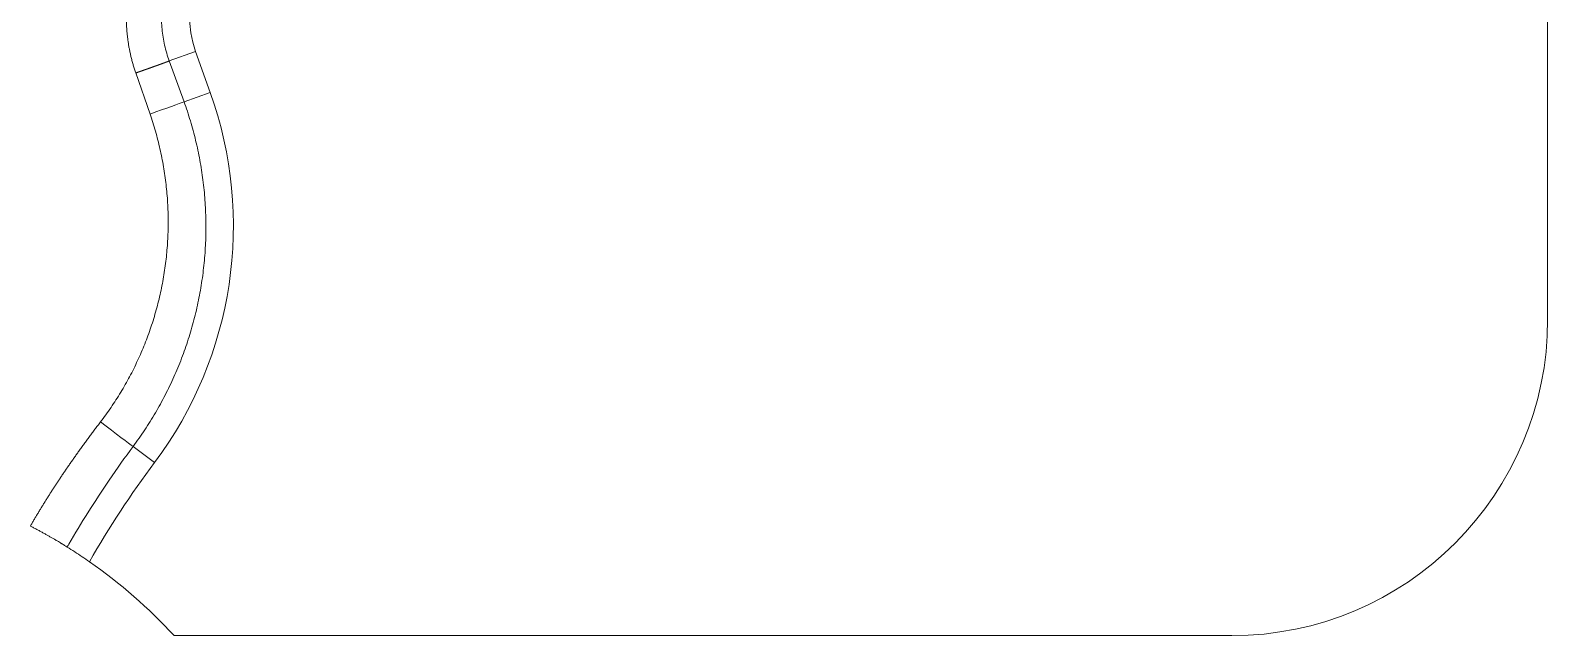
# Model space of a CAD drawing. Header units: millimetres. Extents: x 588 to 2025, y -315 to 707.
# Drawn here: x 961.3 to 1134.3, y 394.3 to 463.2 of the extents above; entities that cross this region are included whole.
import ezdxf

# ---------------------------------------------------------------- set-up
doc = ezdxf.new("R2010")
doc.units = ezdxf.units.MM
doc.layers.add('core', color=7, linetype='Continuous', lineweight=20)

msp = doc.modelspace()

# ---------------------------------------------------------------- linework, layer by layer
at = {"layer": 'core', "lineweight": 18}
for p, q in [((1134.271, 430.262), (1134.271, 544.2)), ((981.806, 456.153), (980.135, 460.811)), ((977.683, 394.262), (1098.271, 394.262))]:
    msp.add_line(p, q, dxfattribs=at)
at = {"layer": 'core', "lineweight": 13}
for p, q in [((980.135, 460.811), (977.138, 459.736)), ((978.821, 455.082), (977.138, 459.736)), ((974.939, 453.69), (973.316, 458.366)), ((981.806, 456.153), (978.821, 455.082)), ((975.467, 413.988), (973.015, 415.824))]:
    msp.add_line(p, q, dxfattribs=at)
at = {"layer": 'core', "lineweight": 18}
for centre, radius, start, end in [((991.431, 464.863), 12, 117.73, 199.73), ((939.448, 440.962), 45, 323.17135, 19.73), ((1098.271, 430.262), 36, 270, 0), ((1064.943, 346.981), 111.784, 143.17135, 150.10983), ((934.271, 354.262), 59.03, 42.65806, 55.12064)]:
    msp.add_arc(centre, radius, start, end, dxfattribs=at)
at = {"layer": 'core', "lineweight": 13}
for centre, major_axis, ratio, start_param, end_param in [((974.92, 453.745), (-4.033, -1.399), 0.0135329, 1.5707964, 2.8799337), ((969.335, 418.664), (-3.821, 2.926), 0.0140258, 1.5707963, 2.8799442)]:
    msp.add_ellipse(centre, major_axis=major_axis, ratio=ratio, start_param=start_param, end_param=end_param, dxfattribs=at)
for points, degree, knots in [([(973.316, 458.366), (972.727, 460.062), (972.459, 461.811), (972.195, 463.528), (972.251, 465.24)], 2, [0, 0, 0, 0.5, 0.5, 1, 1, 1]), ([(977.138, 459.736), (977.135, 459.735), (977.13, 459.733), (977.122, 459.73), (977.114, 459.727), (977.106, 459.724), (977.098, 459.72), (977.089, 459.717), (977.08, 459.714), (977.071, 459.71), (977.062, 459.706), (977.052, 459.703), (977.043, 459.699), (977.033, 459.695), (977.023, 459.691), (977.013, 459.687), (977.002, 459.683), (976.991, 459.679), (976.981, 459.675), (976.97, 459.671), (976.958, 459.667), (976.947, 459.662), (976.935, 459.658), (976.923, 459.653), (976.911, 459.649), (976.899, 459.644), (976.886, 459.639), (976.874, 459.635), (976.861, 459.63), (976.848, 459.625), (976.835, 459.62), (976.821, 459.615), (976.808, 459.61), (976.794, 459.604), (976.78, 459.599), (976.766, 459.594), (976.751, 459.589), (976.737, 459.583), (976.722, 459.578), (976.707, 459.572), (976.692, 459.566), (976.676, 459.561), (976.661, 459.555), (976.645, 459.549), (976.629, 459.543), (976.613, 459.537), (976.597, 459.531), (976.581, 459.525), (976.564, 459.519), (976.547, 459.513), (976.53, 459.507), (976.513, 459.5), (976.496, 459.494), (976.478, 459.488), (976.461, 459.481), (976.443, 459.475), (976.425, 459.468), (976.407, 459.461), (976.388, 459.455), (976.37, 459.448), (976.351, 459.441), (976.332, 459.434), (976.313, 459.427), (976.294, 459.42), (976.275, 459.413), (976.255, 459.406), (976.235, 459.399), (976.216, 459.392), (976.196, 459.385), (976.175, 459.377), (976.155, 459.37), (976.135, 459.363), (976.114, 459.355), (976.093, 459.348), (976.072, 459.34), (976.051, 459.332), (976.03, 459.325), (976.009, 459.317), (975.987, 459.309), (975.965, 459.301), (975.944, 459.294), (975.922, 459.286), (975.9, 459.278), (975.877, 459.27), (975.855, 459.262), (975.832, 459.254), (975.81, 459.245), (975.787, 459.237), (975.764, 459.229), (975.741, 459.221), (975.718, 459.212), (975.694, 459.204), (975.671, 459.196), (975.647, 459.187), (975.624, 459.179), (975.6, 459.17), (975.576, 459.162), (975.552, 459.153), (975.527, 459.144), (975.503, 459.136), (975.479, 459.127), (975.454, 459.118), (975.429, 459.109), (975.404, 459.1), (975.379, 459.091), (975.354, 459.083), (975.329, 459.074), (975.304, 459.065), (975.279, 459.056), (975.253, 459.046), (975.227, 459.037), (975.202, 459.028), (975.176, 459.019), (975.15, 459.01), (975.124, 459.001), (975.098, 458.991), (975.072, 458.982), (975.045, 458.973), (975.019, 458.963), (974.992, 458.954), (974.966, 458.945), (974.939, 458.935), (974.912, 458.926), (974.886, 458.916), (974.859, 458.907), (974.832, 458.897), (974.804, 458.887), (974.777, 458.878), (974.75, 458.868), (974.723, 458.858), (974.695, 458.849), (974.668, 458.839), (974.64, 458.829), (974.612, 458.82), (974.585, 458.81), (974.557, 458.8), (974.529, 458.79), (974.501, 458.78), (974.473, 458.771), (974.445, 458.761), (974.417, 458.751), (974.389, 458.741), (974.36, 458.731), (974.332, 458.721), (974.304, 458.711), (974.275, 458.701), (974.247, 458.691), (974.218, 458.681), (974.19, 458.671), (974.161, 458.661), (974.132, 458.651), (974.104, 458.641), (974.075, 458.631), (974.046, 458.621), (974.017, 458.61), (973.988, 458.6), (973.959, 458.59), (973.93, 458.58), (973.901, 458.57), (973.872, 458.56), (973.843, 458.55), (973.814, 458.539), (973.785, 458.529), (973.756, 458.519), (973.727, 458.509), (973.697, 458.499), (973.668, 458.489), (973.639, 458.478), (973.61, 458.468), (973.58, 458.458), (973.551, 458.448), (973.522, 458.437), (973.493, 458.427), (973.463, 458.417), (973.434, 458.407), (973.405, 458.397), (973.375, 458.386), (973.346, 458.376), (973.326, 458.369), (973.316, 458.366)], 3, [0, 0, 0, 0, 0.0056497, 0.0112995, 0.0169492, 0.0225989, 0.0282486, 0.0338984, 0.0395481, 0.0451978, 0.0508475, 0.0564972, 0.062147, 0.0677967, 0.0734464, 0.0790961, 0.0847459, 0.0903956, 0.0960453, 0.101695, 0.1073447, 0.1129945, 0.1186442, 0.1242939, 0.1299436, 0.1355933, 0.1412431, 0.1468928, 0.1525425, 0.1581922, 0.1638419, 0.1694917, 0.1751414, 0.1807911, 0.1864408, 0.1920905, 0.1977402, 0.20339, 0.2090397, 0.2146894, 0.2203391, 0.2259888, 0.2316385, 0.2372882, 0.242938, 0.2485877, 0.2542374, 0.2598871, 0.2655368, 0.2711865, 0.2768362, 0.282486, 0.2881357, 0.2937854, 0.2994351, 0.3050848, 0.3107345, 0.3163842, 0.322034, 0.3276837, 0.3333334, 0.3389831, 0.3446328, 0.3502825, 0.3559322, 0.3615819, 0.3672317, 0.3728814, 0.3785311, 0.3841808, 0.3898305, 0.3954802, 0.4011299, 0.4067796, 0.4124294, 0.4180791, 0.4237288, 0.4293785, 0.4350282, 0.4406779, 0.4463276, 0.4519773, 0.457627, 0.4632768, 0.4689265, 0.4745762, 0.4802259, 0.4858756, 0.4915253, 0.497175, 0.5028247, 0.5084745, 0.5141242, 0.5197739, 0.5254236, 0.5310733, 0.536723, 0.5423727, 0.5480224, 0.5536722, 0.5593219, 0.5649716, 0.5706213, 0.576271, 0.5819207, 0.5875704, 0.5932201, 0.5988699, 0.6045196, 0.6101693, 0.615819, 0.6214687, 0.6271184, 0.6327681, 0.6384178, 0.6440676, 0.6497173, 0.655367, 0.6610167, 0.6666664, 0.6723161, 0.6779658, 0.6836156, 0.6892653, 0.694915, 0.7005647, 0.7062144, 0.7118641, 0.7175139, 0.7231636, 0.7288133, 0.734463, 0.7401127, 0.7457624, 0.7514122, 0.7570619, 0.7627116, 0.7683613, 0.774011, 0.7796607, 0.7853105, 0.7909602, 0.7966099, 0.8022596, 0.8079093, 0.8135591, 0.8192088, 0.8248585, 0.8305082, 0.8361579, 0.8418077, 0.8474574, 0.8531071, 0.8587568, 0.8644066, 0.8700563, 0.875706, 0.8813557, 0.8870054, 0.8926552, 0.8983049, 0.9039546, 0.9096043, 0.9152541, 0.9209038, 0.9265535, 0.9322033, 0.937853, 0.9435027, 0.9491524, 0.9548022, 0.9604519, 0.9661016, 0.9717513, 0.9774011, 0.9830508, 0.9887005, 0.9943503, 1, 1, 1, 1]), ([(969.294, 418.611), (969.708, 419.152), (970.507, 420.255), (971.614, 421.976), (972.626, 423.756), (973.539, 425.59), (974.352, 427.472), (975.061, 429.398), (975.664, 431.361), (976.159, 433.355), (976.545, 435.375), (976.819, 437.415), (976.981, 439.468), (977.03, 441.528), (976.966, 443.59), (976.788, 445.646), (976.498, 447.692), (976.095, 449.719), (975.581, 451.723), (975.165, 453.038), (974.939, 453.69)], 3, [0, 0, 0, 0, 0.0555557, 0.1111114, 0.1666671, 0.2222228, 0.2777784, 0.3333341, 0.3888898, 0.4444455, 0.5000012, 0.5555569, 0.6111126, 0.6666683, 0.7222239, 0.7777796, 0.8333353, 0.888891, 0.9444467, 1, 1, 1, 1]), ([(961.296, 406.743), (963.004, 409.693), (964.927, 412.548), (966.927, 415.521), (969.294, 418.611)], 2, [0, 0, 0, 0.5, 0.5, 1, 1, 1]), ([(965.497, 404.357), (965.561, 404.467), (966.322, 405.784), (967.875, 408.356), (970.308, 412.078), (972.078, 414.565), (973.015, 415.824)], 3, [0, 0, 0, 0, 0.0277876, 0.3327433, 0.6570682, 1, 1, 1, 1])]:
    msp.add_open_spline(points, degree=degree, knots=knots, dxfattribs=at)
at = {"layer": 'core', "lineweight": 18}
for points in [[(977.138, 459.736), (977.03, 460.034), (976.834, 460.634), (976.599, 461.541), (976.422, 462.45), (976.302, 463.359), (976.237, 464.264), (976.229, 464.864), (976.233, 465.162)], [(968.028, 402.688), (967.755, 402.878), (967.205, 403.255), (966.361, 403.811), (965.787, 404.176), (965.497, 404.357)]]:
    msp.add_open_spline(points, degree=3, dxfattribs=at)
for points, knots in [([(973.015, 415.824), (973.473, 416.438), (974.354, 417.691), (975.571, 419.641), (976.679, 421.654), (977.676, 423.725), (978.557, 425.848), (979.321, 428.015), (979.964, 430.221), (980.486, 432.459), (980.884, 434.722), (981.158, 437.004), (981.306, 439.296), (981.328, 441.594), (981.224, 443.889), (980.995, 446.175), (980.641, 448.445), (980.162, 450.691), (979.562, 452.909), (979.081, 454.363), (978.821, 455.082)], [0, 0, 0, 0, 0.0555557, 0.1111114, 0.166667, 0.2222227, 0.2777784, 0.3333341, 0.3888897, 0.4444454, 0.5000011, 0.5555568, 0.6111124, 0.6666681, 0.7222238, 0.7777795, 0.8333351, 0.8888908, 0.9444465, 1, 1, 1, 1]), ([(965.497, 404.357), (965.467, 404.376), (965.397, 404.419), (965.267, 404.5), (965.111, 404.595), (964.99, 404.67), (964.908, 404.719), (964.892, 404.729), (964.858, 404.75), (964.807, 404.781), (964.754, 404.813), (964.645, 404.878), (964.493, 404.97), (964.243, 405.118), (964.062, 405.223), (963.921, 405.306), (963.873, 405.333), (963.776, 405.39), (963.727, 405.418), (963.578, 405.504), (963.374, 405.62), (963.055, 405.8), (962.832, 405.923), (962.69, 406.001), (962.661, 406.017), (962.604, 406.048), (962.575, 406.064), (962.488, 406.111), (962.43, 406.143), (962.255, 406.238), (962.02, 406.364), (961.661, 406.553), (961.419, 406.68), (961.296, 406.743)], [0, 0, 0, 0, 0.0625, 0.125, 0.1875, 0.25, 0.25, 0.265625, 0.265625, 0.28125, 0.3125, 0.3125, 0.375, 0.4375, 0.5, 0.5, 0.53125, 0.53125, 0.5625, 0.5625, 0.625, 0.6875, 0.75, 0.75, 0.765625, 0.765625, 0.78125, 0.78125, 0.8125, 0.8125, 0.875, 0.9375, 1, 1, 1, 1])]:
    msp.add_open_spline(points, degree=3, knots=knots, dxfattribs=at)

doc.saveas('drawing.dxf')
